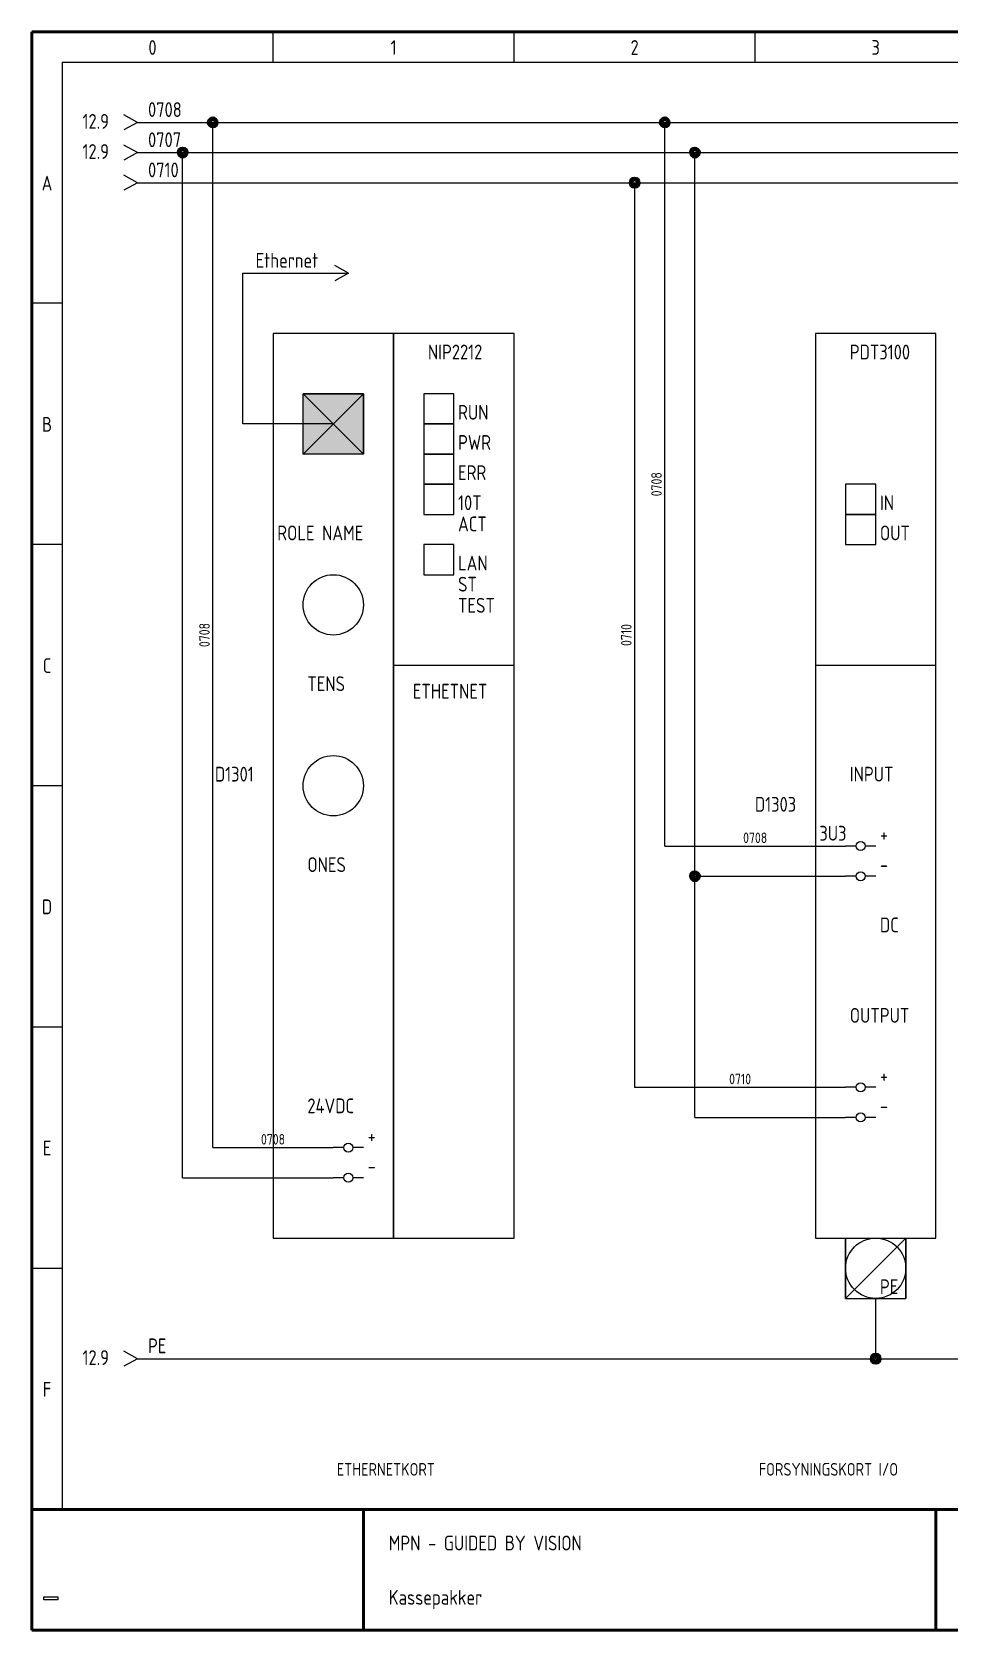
# Model space of a CAD drawing. Header units: millimetres. Extents: x 10 to 410, y 10 to 275.
# Drawn here: x 10 to 162.2, y 10 to 275 of the extents above; entities that cross this region are included whole.
import ezdxf
from ezdxf.enums import TextEntityAlignment as Align

# ---------------------------------------------------------------- set-up
doc = ezdxf.new("R2010")
doc.units = ezdxf.units.MM
doc.linetypes.add('Caddy_Solid', pattern=[0])
doc.styles.add('Caddy_Vectorfont1p', font='isocp___.ttf', dxfattribs={"width": 0.9})
picture_1 = doc.add_image_def('image1.bmp', size_in_pixel=(51, 10))

# ---------------------------------------------------------------- blocks, each defined once
blk = doc.blocks.new('Blk1')
at = {"linetype": 'Caddy_Solid', "lineweight": 50}
for p, q in [((10, 10), (10, 275)), ((10, 275), (410, 275)), ((10, 30), (410, 30)), ((65, 30), (65, 10)), ((160, 30), (160, 10)), ((410, 10), (10, 10))]:
    blk.add_line(p, q, dxfattribs=at)
at = {"linetype": 'Caddy_Solid', "lineweight": 25}
for p, q in [((50, 270), (50, 275)), ((90, 270), (90, 275)), ((130, 270), (130, 275)), ((15, 270), (15, 30)), ((15, 270), (405, 270)), ((15, 230), (10, 230)), ((15, 190), (10, 190)), ((15, 150), (10, 150)), ((10, 110), (15, 110)), ((10, 70), (15, 70)), ((10, 30), (15, 30))]:
    blk.add_line(p, q, dxfattribs=at)
at = {"lineweight": 25, "style": 'Caddy_Vectorfont1p', "width": 0.9}
for s, p in [('0', (30, 271.2)), ('1', (70, 271.2)), ('2', (110, 271.2)), ('3', (150, 271.2)), ('A', (12.5, 248.7)), ('B', (12.5, 208.7)), ('C', (12.5, 168.7)), ('D', (12.5, 128.7)), ('E', (12.5, 88.7)), ('F', (12.5, 48.7))]:
    blk.add_text(s, height=2.45, dxfattribs=at).set_placement(p, align=Align.CENTER)
for s, p in [('MPN - GUIDED BY VISION', (69.2, 23.2)), ('Kassepakker', (69.2, 14.2))]:
    blk.add_text(s, height=2.45, dxfattribs=at).set_placement(p)
image = blk.add_image(picture_1, insert=(12, 15), size_in_units=(2.32, 0.484))
blk = doc.blocks.new('Blk2')
at = {"linetype": 'Caddy_Solid', "lineweight": 25}
for p, q in [((61.75, 90), (60, 90)), ((65, 90), (63.25, 90))]:
    blk.add_line(p, q, dxfattribs=at)
blk.add_circle((62.5, 90), 0.75, dxfattribs=at)
at = {"lineweight": 25, "style": 'Caddy_Vectorfont1p', "width": 0.9, "flags": 1}
for tag, p in [('$TAG140020', (60.15, 97.9)), ('$TAG140050', (60.15, 94.4)), ('$TAG160010', (60.15, 90.9)), ('$TAG160030', (60.15, 86.6)), ('$TAG160040', (60.15, 81.6))]:
    blk.add_attdef(tag, text='', height=2.45, dxfattribs=at).set_placement(p, align=Align.RIGHT)
for tag, p in [('$TAG160400', (64.15, 90.9)), ('$TAG160410', (64.15, 87.4))]:
    blk.add_attdef(tag, p, '', height=2.45, dxfattribs=at)
blk = doc.blocks.new('Blk3')
at = {"linetype": 'Caddy_Solid', "lineweight": 25}
for p, q in [((61.75, 85), (60, 85)), ((65, 85), (63.25, 85))]:
    blk.add_line(p, q, dxfattribs=at)
blk.add_circle((62.5, 85), 0.75, dxfattribs=at)
at = {"lineweight": 25, "style": 'Caddy_Vectorfont1p', "width": 0.9, "flags": 1}
for tag, p in [('$TAG140020', (60.15, 92.9)), ('$TAG140050', (60.15, 89.4)), ('$TAG160010', (60.15, 85.9)), ('$TAG160030', (60.15, 81.6)), ('$TAG160040', (60.15, 76.6))]:
    blk.add_attdef(tag, text='', height=2.45, dxfattribs=at).set_placement(p, align=Align.RIGHT)
for tag, p in [('$TAG160400', (64.15, 85.9)), ('$TAG160410', (64.15, 82.4))]:
    blk.add_attdef(tag, p, '', height=2.45, dxfattribs=at)
blk = doc.blocks.new('Blk5')
at = {"linetype": 'Caddy_Solid', "lineweight": 25}
for p, q in [((80, 215), (75, 215)), ((75, 215), (75, 210)), ((80, 210), (80, 215)), ((75, 210), (80, 210))]:
    blk.add_line(p, q, dxfattribs=at)
blk = doc.blocks.new('Blk6')
at = {"linetype": 'Caddy_Solid', "lineweight": 25}
for p, q in [((80, 210), (75, 210)), ((75, 210), (75, 205)), ((80, 205), (80, 210)), ((75, 205), (80, 205))]:
    blk.add_line(p, q, dxfattribs=at)
blk = doc.blocks.new('Blk7')
at = {"linetype": 'Caddy_Solid', "lineweight": 25}
for p, q in [((80, 205), (75, 205)), ((75, 205), (75, 200)), ((80, 200), (80, 205)), ((75, 200), (80, 200))]:
    blk.add_line(p, q, dxfattribs=at)
blk = doc.blocks.new('Blk8')
at = {"linetype": 'Caddy_Solid', "lineweight": 25}
for p, q in [((80, 200), (75, 200)), ((75, 200), (75, 195)), ((80, 195), (80, 200)), ((75, 195), (80, 195))]:
    blk.add_line(p, q, dxfattribs=at)
blk = doc.blocks.new('Blk9')
at = {"linetype": 'Caddy_Solid', "lineweight": 25}
for p, q in [((80, 190), (75, 190)), ((75, 190), (75, 185)), ((80, 185), (80, 190)), ((75, 185), (80, 185))]:
    blk.add_line(p, q, dxfattribs=at)
blk = doc.blocks.new('Blk10')
at = {"linetype": 'Caddy_Solid', "lineweight": 25}
for p, q in [((70, 225), (50, 225)), ((50, 225), (50, 75)), ((70, 75), (70, 225)), ((50, 75), (70, 75))]:
    blk.add_line(p, q, dxfattribs=at)
blk = doc.blocks.new('Blk11')
at = {"linetype": 'Caddy_Solid', "lineweight": 25}
for p, q in [((90, 225), (70, 225)), ((70, 225), (70, 75)), ((90, 75), (90, 225)), ((70, 75), (90, 75))]:
    blk.add_line(p, q, dxfattribs=at)
blk = doc.blocks.new('Blk12')
at = {"linetype": 'Caddy_Solid', "lineweight": 25}
for p, q in [((55, 215), (65, 215)), ((55, 205), (55, 215)), ((65, 215), (65, 205)), ((65, 205), (55, 205))]:
    blk.add_line(p, q, dxfattribs=at)
blk = doc.blocks.new('Blk4')
for points in [[(55, 205), (65, 215), (65, 205), (55, 215)], [(55, 205), (65, 205), (60, 210), (55, 215), (65, 215)]]:
    blk.add_hatch(color=256).paths.add_polyline_path(points)
at = {"linetype": 'Caddy_Solid', "lineweight": 25}
for p, q in [((70, 120), (70, 225)), ((70, 170), (90, 170))]:
    blk.add_line(p, q, dxfattribs=at)
for points in [[(55, 215), (65, 205), (65, 215), (55, 205)], [(65, 215), (55, 215), (60, 210), (65, 205), (55, 205)]]:
    blk.add_lwpolyline(points, close=True, dxfattribs=at)
for centre in [(60, 180), (60, 150)]:
    blk.add_circle(centre, 5, dxfattribs=at)
for name in ['Blk10', 'Blk11', 'Blk12', 'Blk5', 'Blk6', 'Blk7', 'Blk8', 'Blk9']:
    blk.add_blockref(name, (0, 0, 1))
at = {"lineweight": 25, "style": 'Caddy_Vectorfont1p', "width": 0.9}
for s, p in [('NIP2212', (75.7, 220.7)), ('RUN', (80.7, 210.7)), ('PWR', (80.7, 205.7)), ('ERR', (80.7, 200.7)), ('10T ', (80.7, 195.7)), ('ACT', (80.7, 192.2)), ('ROLE NAME', (50.7, 190.7)), ('LAN ', (80.7, 185.7)), ('ST', (80.7, 182.2)), ('TEST', (80.7, 178.7)), ('TENS', (55.7, 165.7)), ('ETHETNET', (73.2, 164.45)), ('ONES', (55.7, 135.7)), ('24VDC', (55.7, 95.7)), ('+', (65.7, 90.7)), ('-', (65.7, 85.7))]:
    blk.add_text(s, height=2.45, dxfattribs=at).set_placement(p)
at = {"lineweight": 25, "style": 'Caddy_Vectorfont1p', "width": 0.9, "flags": 1}
for tag, p in [('$TAG140020', (46.8, 157.7)), ('$TAG140050', (46.8, 154.2)), ('$TAG160040', (46.8, 143.7))]:
    blk.add_attdef(tag, text='', height=2.45, dxfattribs=at).set_placement(p, align=Align.RIGHT)
at = {"lineweight": 25, "style": 'Caddy_Vectorfont1p', "width": 0.9}
for tag, p in [('$TAG160010', (46.8, 150.7)), ('$TAG160030', (46.8, 147.2))]:
    blk.add_attdef(tag, text='', height=2.45, dxfattribs=at).set_placement(p, align=Align.RIGHT)
blk = doc.blocks.new('Blk13')
at = {"linetype": 'Caddy_Solid', "lineweight": 25}
for q in [(25.25, 261.25), (25.25, 258.75)]:
    blk.add_line((27.5, 260), q, dxfattribs=at)
at = {"lineweight": 25, "style": 'Caddy_Vectorfont1p', "width": 0.9, "flags": 1}
for tag, p in [('$TAG140020', (29.27, 267.9)), ('$TAG140050', (29.27, 264.4))]:
    blk.add_attdef(tag, p, '', height=2.45, dxfattribs=at)
at = {"lineweight": 25, "style": 'Caddy_Vectorfont1p', "width": 0.9}
blk.add_attdef('$TAG160010', (29.27, 260.9), '', height=2.45, dxfattribs=at)
blk.add_attdef('$TAG160500', text='', height=2.45, dxfattribs=at).set_placement((22.78, 258.95), align=Align.RIGHT)
blk = doc.blocks.new('Blk16')
at = {"linetype": 'Caddy_Solid', "lineweight": 25}
for p, q in [((150, 200), (145, 200)), ((145, 200), (145, 195)), ((150, 195), (150, 200)), ((145, 195), (150, 195))]:
    blk.add_line(p, q, dxfattribs=at)
blk = doc.blocks.new('Blk17')
at = {"linetype": 'Caddy_Solid', "lineweight": 25}
for p, q in [((150, 195), (145, 195)), ((145, 195), (145, 190)), ((150, 190), (150, 195)), ((145, 190), (150, 190))]:
    blk.add_line(p, q, dxfattribs=at)
blk = doc.blocks.new('Blk18')
at = {"linetype": 'Caddy_Solid', "lineweight": 25}
for p, q in [((160, 225), (140, 225)), ((140, 225), (140, 75)), ((160, 75), (160, 225)), ((140, 75), (160, 75))]:
    blk.add_line(p, q, dxfattribs=at)
blk = doc.blocks.new('Blk19')
at = {"linetype": 'Caddy_Solid', "lineweight": 25}
for p, q in [((145, 75), (145, 75)), ((145, 75), (145, 65)), ((145, 65), (145, 75)), ((145, 65), (145, 65))]:
    blk.add_line(p, q, dxfattribs=at)
blk = doc.blocks.new('Blk20')
at = {"linetype": 'Caddy_Solid', "lineweight": 25}
for p, q in [((155, 65), (155, 75)), ((155, 75), (155, 75)), ((155, 75), (155, 65)), ((155, 65), (155, 65))]:
    blk.add_line(p, q, dxfattribs=at)
blk = doc.blocks.new('Blk15')
at = {"linetype": 'Caddy_Solid', "lineweight": 25}
for p, q in [((140, 170), (160, 170)), ((145, 65), (155, 75)), ((145, 65), (155, 65))]:
    blk.add_line(p, q, dxfattribs=at)
blk.add_circle((150, 70), 5, dxfattribs=at)
for name in ['Blk18', 'Blk16', 'Blk17', 'Blk19', 'Blk20']:
    blk.add_blockref(name, (0, 0, 1))
at = {"lineweight": 25, "style": 'Caddy_Vectorfont1p', "width": 0.9}
for s, p in [('PDT3100', (145.7, 220.7)), ('IN', (150.7, 195.7)), ('OUT', (150.7, 190.7)), ('INPUT', (145.7, 150.7)), ('+', (150.7, 140.7)), ('-', (150.7, 135.7)), ('DC', (150.7, 125.7)), ('OUTPUT', (145.7, 110.7)), ('+', (150.7, 100.7)), ('-', (150.7, 95.7)), ('PE', (150.7, 65.7))]:
    blk.add_text(s, height=2.45, dxfattribs=at).set_placement(p)
at = {"lineweight": 25, "style": 'Caddy_Vectorfont1p', "width": 0.9, "flags": 1}
for tag, p in [('$TAG140020', (136.8, 152.7)), ('$TAG140050', (136.8, 149.2)), ('$TAG160040', (136.8, 138.7))]:
    blk.add_attdef(tag, text='', height=2.45, dxfattribs=at).set_placement(p, align=Align.RIGHT)
at = {"lineweight": 25, "style": 'Caddy_Vectorfont1p', "width": 0.9}
for tag, p in [('$TAG160010', (136.8, 145.7)), ('$TAG160030', (136.8, 142.2))]:
    blk.add_attdef(tag, text='', height=2.45, dxfattribs=at).set_placement(p, align=Align.RIGHT)
blk = doc.blocks.new('Blk21')
at = {"linetype": 'Caddy_Solid', "lineweight": 25}
for q in [(25.25, 256.25), (25.25, 253.75)]:
    blk.add_line((27.5, 255), q, dxfattribs=at)
at = {"lineweight": 25, "style": 'Caddy_Vectorfont1p', "width": 0.9, "flags": 1}
for tag, p in [('$TAG140020', (29.27, 262.9)), ('$TAG140050', (29.27, 259.4))]:
    blk.add_attdef(tag, p, '', height=2.45, dxfattribs=at)
at = {"lineweight": 25, "style": 'Caddy_Vectorfont1p', "width": 0.9}
blk.add_attdef('$TAG160010', (29.27, 255.9), '', height=2.45, dxfattribs=at)
blk.add_attdef('$TAG160500', text='', height=2.45, dxfattribs=at).set_placement((22.78, 253.95), align=Align.RIGHT)
blk = doc.blocks.new('Blk23')
at = {"linetype": 'Caddy_Solid', "lineweight": 25}
for p, q in [((146.75, 140), (145, 140)), ((150, 140), (148.25, 140))]:
    blk.add_line(p, q, dxfattribs=at)
blk.add_circle((147.5, 140), 0.75, dxfattribs=at)
at = {"lineweight": 25, "style": 'Caddy_Vectorfont1p', "width": 0.9, "flags": 1}
for tag, p in [('$TAG140020', (145.15, 147.9)), ('$TAG140050', (145.15, 144.4)), ('$TAG160030', (145.15, 136.6)), ('$TAG160040', (145.15, 131.6))]:
    blk.add_attdef(tag, text='', height=2.45, dxfattribs=at).set_placement(p, align=Align.RIGHT)
at = {"lineweight": 25, "style": 'Caddy_Vectorfont1p', "width": 0.9}
blk.add_attdef('$TAG160010', text='', height=2.45, dxfattribs=at).set_placement((145.15, 140.9), align=Align.RIGHT)
at = {"lineweight": 25, "style": 'Caddy_Vectorfont1p', "width": 0.9, "flags": 1}
for tag, p in [('$TAG160400', (149.15, 140.9)), ('$TAG160410', (149.15, 137.4))]:
    blk.add_attdef(tag, p, '', height=2.45, dxfattribs=at)
blk = doc.blocks.new('Blk24')
at = {"linetype": 'Caddy_Solid', "lineweight": 25}
for p, q in [((146.75, 135), (145, 135)), ((150, 135), (148.25, 135))]:
    blk.add_line(p, q, dxfattribs=at)
blk.add_circle((147.5, 135), 0.75, dxfattribs=at)
at = {"lineweight": 25, "style": 'Caddy_Vectorfont1p', "width": 0.9, "flags": 1}
for tag, p in [('$TAG140020', (145.15, 142.9)), ('$TAG140050', (145.15, 139.4)), ('$TAG160010', (145.15, 135.9)), ('$TAG160030', (145.15, 131.6)), ('$TAG160040', (145.15, 126.6))]:
    blk.add_attdef(tag, text='', height=2.45, dxfattribs=at).set_placement(p, align=Align.RIGHT)
for tag, p in [('$TAG160400', (149.15, 135.9)), ('$TAG160410', (149.15, 132.4))]:
    blk.add_attdef(tag, p, '', height=2.45, dxfattribs=at)
blk = doc.blocks.new('Blk25')
at = {"linetype": 'Caddy_Solid', "lineweight": 25}
for p, q in [((146.75, 100), (145, 100)), ((150, 100), (148.25, 100))]:
    blk.add_line(p, q, dxfattribs=at)
blk.add_circle((147.5, 100), 0.75, dxfattribs=at)
at = {"lineweight": 25, "style": 'Caddy_Vectorfont1p', "width": 0.9, "flags": 1}
for tag, p in [('$TAG140020', (145.15, 107.9)), ('$TAG140050', (145.15, 104.4)), ('$TAG160010', (145.15, 100.9)), ('$TAG160030', (145.15, 96.6)), ('$TAG160040', (145.15, 91.6))]:
    blk.add_attdef(tag, text='', height=2.45, dxfattribs=at).set_placement(p, align=Align.RIGHT)
for tag, p in [('$TAG160400', (149.15, 100.9)), ('$TAG160410', (149.15, 97.4))]:
    blk.add_attdef(tag, p, '', height=2.45, dxfattribs=at)
blk = doc.blocks.new('Blk26')
at = {"linetype": 'Caddy_Solid', "lineweight": 25}
for p, q in [((146.75, 95), (145, 95)), ((150, 95), (148.25, 95))]:
    blk.add_line(p, q, dxfattribs=at)
blk.add_circle((147.5, 95), 0.75, dxfattribs=at)
at = {"lineweight": 25, "style": 'Caddy_Vectorfont1p', "width": 0.9, "flags": 1}
for tag, p in [('$TAG140020', (145.15, 102.9)), ('$TAG140050', (145.15, 99.4)), ('$TAG160010', (145.15, 95.9)), ('$TAG160030', (145.15, 91.6)), ('$TAG160040', (145.15, 86.6))]:
    blk.add_attdef(tag, text='', height=2.45, dxfattribs=at).set_placement(p, align=Align.RIGHT)
for tag, p in [('$TAG160400', (149.15, 95.9)), ('$TAG160410', (149.15, 92.4))]:
    blk.add_attdef(tag, p, '', height=2.45, dxfattribs=at)
blk = doc.blocks.new('Blk27')
at = {"linetype": 'Caddy_Solid', "lineweight": 25}
for p, q in [((62.5, 235), (60.25, 236.25)), ((60, 235), (62.5, 235)), ((62.5, 235), (60.25, 233.75))]:
    blk.add_line(p, q, dxfattribs=at)
at = {"lineweight": 25, "style": 'Caddy_Vectorfont1p', "width": 0.9, "flags": 1}
for tag, p in [('$TAG140020', (57.5, 242.9)), ('$TAG140050', (57.5, 239.4))]:
    blk.add_attdef(tag, text='', height=2.45, dxfattribs=at).set_placement(p, align=Align.RIGHT)
at = {"lineweight": 25, "style": 'Caddy_Vectorfont1p', "width": 0.9}
blk.add_attdef('$TAG160010', text='', height=2.45, dxfattribs=at).set_placement((57.5, 235.9), align=Align.RIGHT)
blk.add_attdef('$TAG160500', (64.65, 233.85), '', height=2.45, dxfattribs=at)
blk = doc.blocks.new('Blk28')
at = {"linetype": 'Caddy_Solid', "lineweight": 25}
for q in [(25.25, 56.25), (25.25, 53.75)]:
    blk.add_line((27.5, 55), q, dxfattribs=at)
at = {"lineweight": 25, "style": 'Caddy_Vectorfont1p', "width": 0.9, "flags": 1}
for tag, p in [('$TAG140020', (29.27, 62.9)), ('$TAG140050', (29.27, 59.4))]:
    blk.add_attdef(tag, p, '', height=2.45, dxfattribs=at)
at = {"lineweight": 25, "style": 'Caddy_Vectorfont1p', "width": 0.9}
blk.add_attdef('$TAG160010', (29.27, 55.9), '', height=2.45, dxfattribs=at)
blk.add_attdef('$TAG160500', text='', height=2.45, dxfattribs=at).set_placement((22.79, 53.95), align=Align.RIGHT)
blk = doc.blocks.new('Blk104')
at = {"linetype": 'Caddy_Solid', "lineweight": 25}
for q in [(25.25, 251.25), (25.25, 248.75)]:
    blk.add_line((27.5, 250), q, dxfattribs=at)
at = {"lineweight": 25, "style": 'Caddy_Vectorfont1p', "width": 0.9, "flags": 1}
for tag, p in [('$TAG140020', (29.26, 257.9)), ('$TAG140050', (29.26, 254.4))]:
    blk.add_attdef(tag, p, '', height=2.45, dxfattribs=at)
at = {"lineweight": 25, "style": 'Caddy_Vectorfont1p', "width": 0.9}
blk.add_attdef('$TAG160010', (29.26, 250.9), '', height=2.45, dxfattribs=at)
blk.add_attdef('$TAG160500', text='', height=2.45, dxfattribs=at).set_placement((22.78, 248.95), align=Align.RIGHT)

msp = doc.modelspace()

# ---------------------------------------------------------------- linework, layer by layer
at = {"linetype": 'Caddy_Solid', "lineweight": 25}
for p, q in [((27.5, 260), (40, 260)), ((40, 260), (115, 260)), ((40, 90), (40, 260)), ((115, 260), (392.5, 260)), ((115, 140), (115, 260)), ((27.5, 255), (35, 255)), ((35, 255), (120, 255)), ((35, 85), (35, 255)), ((120, 255), (392.5, 255)), ((120, 135), (120, 255)), ((27.5, 250), (110, 250)), ((110, 250), (392.5, 250)), ((110, 250), (110, 100)), ((45, 210), (45, 235)), ((45, 235), (60, 235)), ((60, 210), (45, 210)), ((115, 140), (145, 140)), ((120, 135), (145, 135)), ((120, 95), (120, 135)), ((110, 100), (145, 100)), ((120, 95), (145, 95)), ((40, 90), (60, 90)), ((35, 85), (60, 85)), ((150, 55), (150, 65)), ((27.5, 55), (150, 55)), ((150, 55), (392.5, 55))]:
    msp.add_line(p, q, dxfattribs=at)
at = {"lineweight": 40}
for centre, radius in [((40, 260), 0.8), ((40, 260), 0.6), ((40, 260), 0.4), ((115, 260), 0.8), ((115, 260), 0.6), ((115, 260), 0.4), ((35, 255), 0.8), ((35, 255), 0.6), ((35, 255), 0.4), ((120, 255), 0.8), ((120, 255), 0.6), ((120, 255), 0.4), ((110, 250), 0.8), ((110, 250), 0.6), ((110, 250), 0.4), ((120, 135), 0.8), ((120, 135), 0.6), ((120, 135), 0.4), ((150, 55), 0.8), ((150, 55), 0.6), ((150, 55), 0.4)]:
    msp.add_circle(centre, radius, dxfattribs=at)

# ---------------------------------------------------------------- block references
for name in ['Blk1', 'Blk24', 'Blk25', 'Blk26', 'Blk2', 'Blk3']:
    msp.add_blockref(name, (0, 0, 1))
ref = msp.add_blockref('Blk13', (0, 0, 1))
ref.add_attrib('$TAG160010', '0708', (29.26, 260.9), dxfattribs={"lineweight": 25, "height": 2.45, "style": 'Caddy_Vectorfont1p', "width": 0.9})
ref.add_attrib('$TAG160500', '12.9', dxfattribs={"lineweight": 25, "height": 2.45, "style": 'Caddy_Vectorfont1p', "width": 0.9}).set_placement((22.78, 258.95), align=Align.RIGHT)
ref = msp.add_blockref('Blk21', (0, 0, 1))
ref.add_attrib('$TAG160010', '0707', (29.26, 255.9), dxfattribs={"lineweight": 25, "height": 2.45, "style": 'Caddy_Vectorfont1p', "width": 0.9})
ref.add_attrib('$TAG160500', '12.9', dxfattribs={"lineweight": 25, "height": 2.45, "style": 'Caddy_Vectorfont1p', "width": 0.9}).set_placement((22.78, 253.95), align=Align.RIGHT)
ref = msp.add_blockref('Blk104', (0, 0, 1))
ref.add_attrib('$TAG160010', '0710', (29.26, 250.9), dxfattribs={"lineweight": 25, "height": 2.45, "style": 'Caddy_Vectorfont1p', "width": 0.9})
ref = msp.add_blockref('Blk27', (0, 0, 1))
ref.add_attrib('$TAG160010', 'Ethernet', dxfattribs={"lineweight": 25, "height": 2.45, "style": 'Caddy_Vectorfont1p', "width": 0.9}).set_placement((57.5, 235.9), align=Align.RIGHT)
ref = msp.add_blockref('Blk4', (0, 0, 1))
ref.add_attrib('$TAG160010', 'D1301', dxfattribs={"lineweight": 25, "height": 2.45, "style": 'Caddy_Vectorfont1p', "width": 0.9}).set_placement((46.8, 150.7), align=Align.RIGHT)
ref = msp.add_blockref('Blk15', (0, 0, 1))
ref.add_attrib('$TAG160010', 'D1303', dxfattribs={"lineweight": 25, "height": 2.45, "style": 'Caddy_Vectorfont1p', "width": 0.9}).set_placement((136.8, 145.7), align=Align.RIGHT)
ref = msp.add_blockref('Blk23', (0, 0, 1))
ref.add_attrib('$TAG160010', '3U3', dxfattribs={"lineweight": 25, "height": 2.45, "style": 'Caddy_Vectorfont1p', "width": 0.9}).set_placement((145.15, 140.9), align=Align.RIGHT)
ref = msp.add_blockref('Blk28', (0, 0, 1))
ref.add_attrib('$TAG160010', 'PE', (29.26, 55.9), dxfattribs={"lineweight": 25, "height": 2.45, "style": 'Caddy_Vectorfont1p', "width": 0.9})
ref.add_attrib('$TAG160500', '12.9', dxfattribs={"lineweight": 25, "height": 2.45, "style": 'Caddy_Vectorfont1p', "width": 0.9}).set_placement((22.78, 53.95), align=Align.RIGHT)

# ---------------------------------------------------------------- texts
at = {"lineweight": 25, "style": 'Caddy_Vectorfont1p', "width": 0.9}
for s, p in [('0708', (114.5, 200)), ('0708', (39.5, 175)), ('0710', (109.5, 175))]:
    msp.add_text(s, height=1.75, rotation=90, dxfattribs=at).set_placement(p, align=Align.CENTER)
for s, p in [('0708', (130, 140.5)), ('0710', (127.5, 100.5)), ('0708', (50, 90.5))]:
    msp.add_text(s, height=1.75, dxfattribs=at).set_placement(p, align=Align.CENTER)
for s, p in [('ETHERNETKORT', (60.6, 35.6)), ('FORSYNINGSKORT I/O', (130.6, 35.6))]:
    msp.add_text(s, height=2.1, dxfattribs=at).set_placement(p)

doc.saveas('drawing.dxf')
